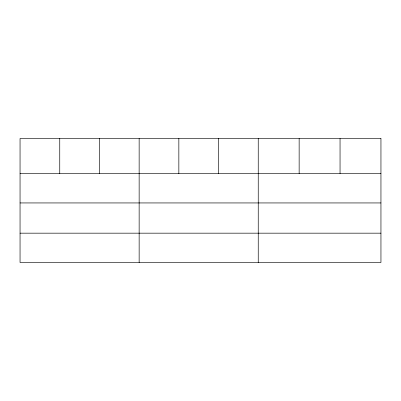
<?xml version="1.0" encoding="UTF-8"?>
<svg xmlns="http://www.w3.org/2000/svg" width="401" height="401" viewBox="0 0 401 401"><rect width="100%" height="100%" fill="white"/><g stroke="black" fill="none" stroke-linecap="round" stroke-linejoin="round"><path stroke-width="0.6" d="M20.05 173.603L380.95 173.603M20.05 202.941L380.95 202.941M20.05 233.171L380.95 233.171M340.048 138.49L340.048 173.603M299.146 138.49L299.146 173.603M258.244 138.49L258.244 262.51M218.545 138.49L218.545 173.603M178.846 138.49L178.846 173.603M139.147 138.49L139.147 262.51M99.448 138.49L99.448 173.603M59.749 138.49L59.749 173.603M380.95 138.49L20.05 138.49L20.05 262.51L380.95 262.51L380.95 138.49"/></g></svg>
